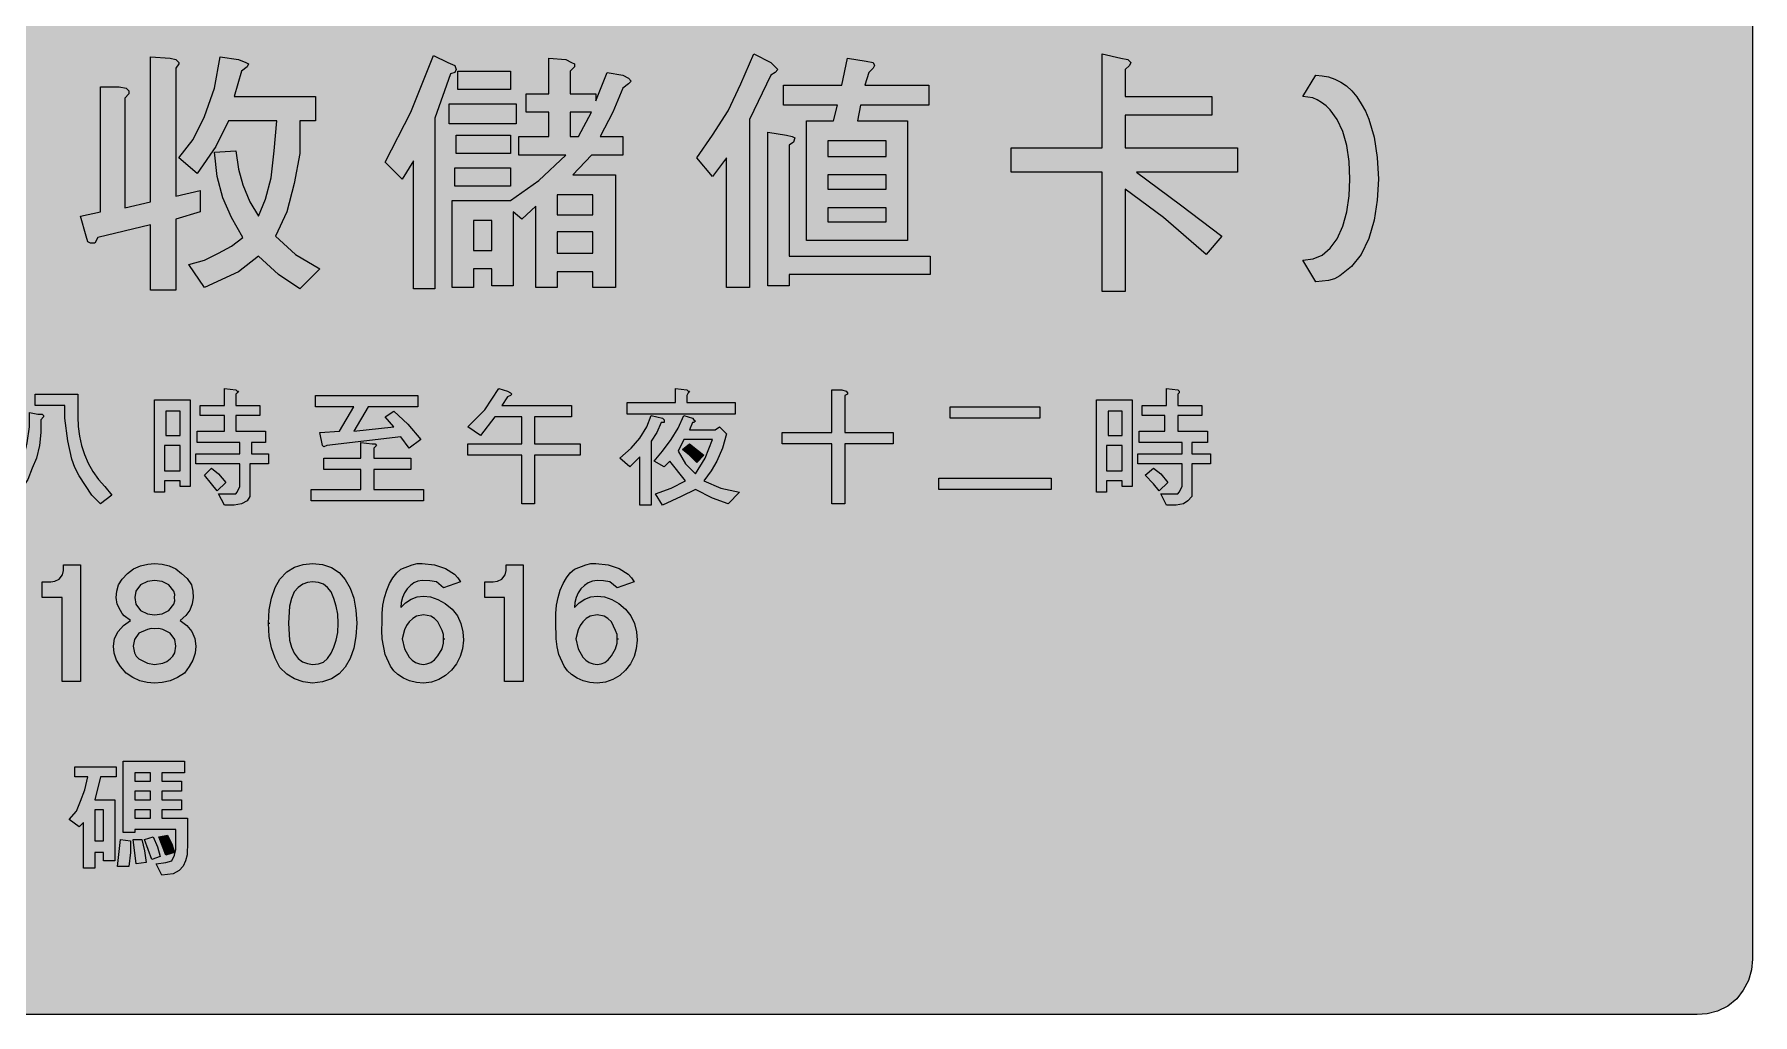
# Model space of a CAD drawing. Header units: metres. Extents: x 10 to 559, y 12 to 260.
# Drawn here: x 342.1 to 559.4, y 12.1 to 136 of the extents above; entities that cross this region are included whole.
import ezdxf

# ---------------------------------------------------------------- set-up
doc = ezdxf.new("R2010")
doc.units = ezdxf.units.M
for name, color, linetype, true_color in [('FILL_FIREBRICK_C36B00', 7, 'Continuous', 0xc36b00), ('FILL_WHITE_FFFFFF', 7, 'Continuous', 0xffffff), ('STROKE_WHITE_FFFFFF', 7, 'Continuous', 0xffffff)]:
    doc.layers.add(name, color=color, linetype=linetype, true_color=true_color)

msp = doc.modelspace()

# ---------------------------------------------------------------- hatches: boundary and pattern name
at = {"layer": 'FILL_FIREBRICK_C36B00', "true_color": 0xc36b00}
h = msp.add_hatch(color=7, dxfattribs=at)
h.dxf.hatch_style = 1
h.paths.add_polyline_path([(553.76, 259.79), (555.08, 259.4), (556.32, 258.78), (557.46, 257.94), (558.3, 256.8), (558.92, 255.55), (559.31, 254.24), (559.44, 252.9), (559.44, 19.08), (559.31, 17.73), (558.9, 16.38), (558.25, 15.14), (557.46, 14.04), (556.29, 13.12), (555.01, 12.51), (553.69, 12.17), (552.42, 12.06), (17.46, 12.06), (16.12, 12.17), (14.81, 12.51), (13.56, 13.12), (12.42, 14.04), (11.48, 15.18), (10.8, 16.42), (10.4, 17.74), (10.26, 19.08), (10.26, 252.9), (10.4, 254.25), (10.8, 255.6), (11.48, 256.77), (12.42, 257.94), (13.52, 258.88), (14.76, 259.56), (16.11, 259.87), (17.46, 259.92), (552.42, 259.92), (553.76, 259.79)])
at = {"layer": 'FILL_WHITE_FFFFFF', "true_color": 0xffffff}
h = msp.add_hatch(color=7, dxfattribs=at)
h.dxf.hatch_style = 1
h.paths.add_polyline_path([(350.46, 113.58), (350.46, 129.42), (352.8, 129.42), (353.7, 129.24), (354.06, 128.88), (354.06, 128.52), (353.52, 127.98), (353.52, 114.12), (356.76, 114.84), (356.76, 133.2), (359.28, 133.02), (360, 132.84), (360.36, 132.48), (360.36, 132.3), (360, 131.76), (360, 115.56), (363.06, 116.28), (363.06, 113.58), (360, 112.68), (360, 103.68), (356.76, 103.68), (356.76, 111.96), (350.1, 110.34), (349.74, 109.62), (349.2, 109.62), (348.84, 109.8), (348.66, 110.52), (347.94, 113.04), (350.46, 113.58)])
h = msp.add_hatch(color=7, dxfattribs=at)
h.dxf.hatch_style = 1
h.paths.add_polyline_path([(362.16, 122.76), (363.6, 125.64), (364.86, 129.24), (365.58, 133.2), (367.92, 132.84), (368.82, 132.48), (369.18, 132.3), (369, 131.94), (368.28, 131.4), (367.38, 128.16), (377.64, 128.16), (377.64, 125.1), (375.66, 125.1), (375.66, 120.96), (374.94, 117.18), (374.04, 113.58), (372.6, 110.52), (375.12, 108.18), (378.18, 106.38), (375.66, 103.86), (372.96, 105.66), (370.44, 108), (367.92, 106.02), (363.6, 104.04), (361.62, 106.92), (363.6, 107.46), (365.4, 108.36), (367.02, 109.26), (368.46, 110.34), (367.02, 112.86), (365.94, 115.38), (365.22, 118.08), (364.86, 121.14), (367.56, 121.32), (367.92, 118.98), (368.46, 117), (369.36, 114.84), (370.44, 113.04), (371.34, 115.2), (372.06, 117.9), (372.42, 121.32), (372.78, 125.1), (366.66, 125.1), (365.04, 121.86), (362.7, 118.44), (360.36, 120.42), (362.16, 122.76)])
h = msp.add_hatch(color=7, dxfattribs=at)
h.dxf.hatch_style = 1
h.paths.add_polyline_path([(389.7, 126.18), (392.58, 133.38), (394.38, 132.48), (395.28, 132.12), (395.46, 131.58), (395.28, 131.22), (394.74, 131.04), (392.76, 125.46), (392.76, 103.86), (390.06, 103.86), (390.06, 120.06), (388.62, 117.72), (386.46, 119.88), (389.7, 126.18)])
h = msp.add_hatch(color=7, dxfattribs=at)
h.dxf.hatch_style = 1
h.paths.add_polyline_path([(403.38, 120.78), (403.38, 123.12), (407.16, 123.12), (407.16, 126.18), (404.28, 126.18), (404.28, 128.52), (407.16, 128.52), (407.16, 133.02), (409.32, 132.84), (410.04, 132.48), (410.4, 132.3), (410.4, 131.94), (409.86, 131.4), (409.86, 128.52), (413.1, 128.52), (413.1, 127.62), (414.54, 131.22), (416.52, 130.86), (417.24, 130.5), (417.6, 130.14), (417.24, 129.78), (416.52, 129.24), (415.26, 126.18), (413.64, 123.12), (416.52, 123.12), (416.52, 120.78), (412.56, 120.78), (410.22, 118.26), (415.62, 118.26), (415.62, 104.04), (412.74, 104.04), (412.74, 106.02), (408.24, 106.02), (408.24, 104.04), (405.54, 104.04), (405.54, 114.3), (403.74, 112.68), (402.66, 113.58), (402.66, 104.22), (399.96, 104.22), (399.96, 106.38), (397.62, 106.38), (397.62, 104.04), (394.92, 104.04), (394.92, 115.02), (402.3, 115.02), (405.9, 117.54), (409.32, 120.78), (403.38, 120.78)])
h.paths.add_polyline_path([(412.56, 126.18), (409.86, 126.18), (409.86, 123.12), (410.94, 123.12), (412.56, 126.18)], flags=16)
h.paths.add_polyline_path([(397.62, 108.72), (399.96, 108.72), (399.96, 112.5), (397.62, 112.5), (397.62, 108.72)], flags=16)
h.paths.add_polyline_path([(408.24, 115.74), (408.24, 113.22), (412.74, 113.22), (412.74, 115.74), (408.24, 115.74)], flags=16)
h.paths.add_polyline_path([(412.74, 111.06), (408.24, 111.06), (408.24, 108.36), (412.74, 108.36), (412.74, 111.06)], flags=16)
h = msp.add_hatch(color=7, dxfattribs=at)
h.dxf.hatch_style = 1
h.paths.add_polyline_path([(427.86, 123.3), (429.84, 126.36), (431.46, 129.78), (433.08, 133.56), (435.24, 132.48), (435.78, 131.94), (436.14, 131.58), (435.78, 131.22), (435.24, 130.86), (432.54, 125.28), (432.54, 104.04), (429.66, 104.04), (429.66, 120.42), (427.86, 118.08), (425.88, 120.42), (427.86, 123.3)])
h = msp.add_hatch(color=7, dxfattribs=at)
h.dxf.hatch_style = 1
h.paths.add_polyline_path([(448.2, 132.48), (448.38, 132.12), (448.2, 131.76), (447.66, 131.22), (447.12, 129.6), (455.22, 129.6), (455.22, 127.08), (446.58, 127.08), (446.22, 125.1), (452.52, 125.1), (452.52, 109.98), (439.74, 109.98), (439.74, 125.1), (443.16, 125.1), (443.7, 127.08), (436.86, 127.08), (436.86, 129.6), (444.24, 129.6), (444.96, 133.02), (447.3, 132.66), (448.2, 132.48)])
h.paths.add_polyline_path([(442.44, 116.46), (449.82, 116.46), (449.82, 118.26), (442.44, 118.26), (442.44, 116.46)], flags=16)
h.paths.add_polyline_path([(442.44, 114.12), (442.44, 112.32), (449.82, 112.32), (449.82, 114.12), (442.44, 114.12)], flags=16)
h.paths.add_polyline_path([(449.82, 122.58), (442.44, 122.58), (442.44, 120.6), (449.82, 120.6), (449.82, 122.58)], flags=16)
h = msp.add_hatch(color=7, dxfattribs=at)
h.dxf.hatch_style = 1
h.paths.add_polyline_path([(477.18, 103.5), (477.18, 118.62), (465.66, 118.62), (465.66, 121.68), (477.18, 121.68), (477.18, 133.56), (479.52, 133.02), (480.42, 132.84), (480.78, 132.48), (480.6, 132.12), (480.06, 131.58), (480.06, 128.16), (491.04, 128.16), (491.04, 125.82), (480.06, 125.82), (480.06, 121.68), (494.28, 121.68), (494.28, 118.62), (481.5, 118.62), (487.08, 114.48), (492.3, 110.52), (490.32, 108.18), (484.92, 112.86), (480.06, 116.46), (480.06, 103.5), (477.18, 103.5)])
h = msp.add_hatch(color=7, dxfattribs=at)
h.dxf.hatch_style = 1
h.paths.add_polyline_path([(402.3, 131.4), (402.3, 129.06), (395.64, 129.06), (395.64, 131.4), (402.3, 131.4)])
h = msp.add_hatch(color=7, dxfattribs=at)
h.dxf.hatch_style = 1
h.paths.add_polyline_path([(508.4, 119.94), (508.09, 121.97), (507.59, 123.77), (506.88, 125.28), (506.02, 126.49), (505.51, 127), (504.9, 127.44), (504.36, 127.78), (503.8, 128), (502.56, 128.16), (504.18, 130.86), (504.99, 130.81), (505.79, 130.65), (506.57, 130.39), (507.33, 130), (508.05, 129.51), (508.74, 128.89), (509.37, 128.14), (509.94, 127.26), (510.45, 126.33), (510.88, 125.31), (511.56, 123.03), (511.96, 120.48), (512.1, 117.72), (511.96, 115.06), (511.56, 112.54), (510.88, 110.23), (509.94, 108.18), (508.72, 106.69), (507.24, 105.48), (506.53, 105.14), (505.78, 104.92), (504.18, 104.76), (502.56, 107.46), (503.84, 107.63), (504.99, 108.13), (506, 108.98), (506.88, 110.16), (507.59, 111.77), (508.09, 113.6), (508.4, 115.6), (508.5, 117.72), (508.4, 119.94)])
h = msp.add_hatch(color=7, dxfattribs=at)
h.dxf.hatch_style = 1
h.paths.add_polyline_path([(403.02, 127.26), (403.02, 124.74), (394.56, 124.74), (394.56, 127.26), (403.02, 127.26)])
h = msp.add_hatch(color=7, dxfattribs=at)
h.dxf.hatch_style = 1
h.paths.add_polyline_path([(402.3, 123.3), (402.3, 120.96), (395.46, 120.96), (395.46, 123.3), (402.3, 123.3)])
h = msp.add_hatch(color=7, dxfattribs=at)
h.dxf.hatch_style = 1
h.paths.add_polyline_path([(437.94, 123.12), (438.3, 122.94), (438.12, 122.4), (437.58, 122.04), (437.58, 108), (455.4, 108), (455.4, 105.66), (437.58, 105.66), (437.58, 104.22), (434.88, 104.22), (434.88, 123.66), (437.22, 123.3), (437.94, 123.12)])
h = msp.add_hatch(color=7, dxfattribs=at)
h.dxf.hatch_style = 1
h.paths.add_polyline_path([(402.3, 119.16), (402.3, 116.82), (395.28, 116.82), (395.28, 119.16), (402.3, 119.16)])
h = msp.add_hatch(color=7, dxfattribs=at)
h.dxf.hatch_style = 1
h.paths.add_polyline_path([(347.58, 90.54), (347.58, 87.66), (347.62, 86.45), (347.78, 85.24), (348.05, 84.06), (348.42, 82.91), (348.9, 81.8), (349.5, 80.75), (350.19, 79.76), (351, 78.84), (351.9, 77.76), (350.46, 76.68), (349.38, 77.76), (347.77, 80.19), (347.23, 81.27), (346.83, 82.32), (346.31, 84.61), (345.96, 87.48), (345.96, 89.1), (342.18, 89.1), (342.18, 90.54), (347.58, 90.54)])
h = msp.add_hatch(color=7, dxfattribs=at)
h.dxf.hatch_style = 1
h.paths.add_polyline_path([(360.54, 78.84), (360.54, 79.56), (358.56, 79.56), (358.56, 78.12), (357.3, 78.12), (357.3, 89.82), (361.8, 89.82), (361.8, 78.84), (360.54, 78.84)])
h.paths.add_polyline_path([(358.74, 88.38), (358.74, 85.32), (360.54, 85.32), (360.54, 88.38), (358.74, 88.38)], flags=16)
h.paths.add_polyline_path([(360.54, 84.06), (358.56, 84.06), (358.56, 80.82), (360.54, 80.82), (360.54, 84.06)], flags=16)
h = msp.add_hatch(color=7, dxfattribs=at)
h.dxf.hatch_style = 1
h.paths.add_polyline_path([(366.12, 87.84), (363.06, 87.84), (363.06, 89.1), (366.12, 89.1), (366.12, 91.26), (367.56, 91.08), (367.74, 90.9), (367.92, 90.9), (367.74, 90.72), (367.56, 90.54), (367.56, 89.1), (370.62, 89.1), (370.62, 87.84), (367.56, 87.84), (367.56, 85.86), (371.34, 85.86), (371.34, 84.42), (369.54, 84.42), (369.54, 82.98), (371.7, 82.98), (371.7, 81.72), (369.36, 81.72), (369.36, 77.58), (369, 77.04), (368.28, 76.68), (367.38, 76.5), (366.12, 76.5), (365.4, 77.94), (367.56, 77.94), (367.74, 78.12), (368.1, 78.84), (368.1, 81.72), (362.52, 81.72), (362.52, 82.98), (368.1, 82.98), (368.1, 84.42), (362.7, 84.42), (362.7, 85.86), (366.12, 85.86), (366.12, 87.84)])
h = msp.add_hatch(color=7, dxfattribs=at)
h.dxf.hatch_style = 1
h.paths.add_polyline_path([(377.64, 90.36), (390.6, 90.36), (390.6, 88.92), (384.3, 88.92), (382.5, 85.86), (387.54, 86.4), (386.46, 87.66), (387.54, 88.38), (389.34, 86.76), (390.96, 84.78), (389.52, 83.7), (388.44, 85.14), (379.08, 84.06), (378.72, 83.88), (378.54, 84.06), (378.18, 85.68), (380.7, 85.86), (382.5, 88.92), (377.64, 88.92), (377.64, 90.36)])
h = msp.add_hatch(color=7, dxfattribs=at)
h.dxf.hatch_style = 1
h.paths.add_polyline_path([(399.06, 88.56), (400.86, 91.26), (401.94, 90.9), (402.3, 90.72), (402.48, 90.54), (402.3, 90.36), (401.94, 90.18), (401.22, 89.1), (410.04, 89.1), (410.04, 87.66), (405.36, 87.66), (405.36, 84.24), (411.12, 84.24), (411.12, 82.8), (405.36, 82.8), (405.36, 76.68), (403.74, 76.68), (403.74, 82.8), (396.9, 82.8), (396.9, 84.24), (403.74, 84.24), (403.74, 87.66), (400.32, 87.66), (398.52, 85.32), (396.9, 86.4), (399.06, 88.56)])
h = msp.add_hatch(color=7, dxfattribs=at)
h.dxf.hatch_style = 1
h.paths.add_polyline_path([(423.18, 89.46), (423.18, 91.26), (424.62, 91.08), (424.8, 90.9), (424.98, 90.9), (424.8, 90.72), (424.62, 90.36), (424.62, 89.46), (430.74, 89.46), (430.74, 88.02), (417.06, 88.02), (417.06, 89.46), (423.18, 89.46)])
h = msp.add_hatch(color=7, dxfattribs=at)
h.dxf.hatch_style = 1
h.paths.add_polyline_path([(444.78, 90.9), (444.96, 90.72), (444.96, 90.54), (444.6, 90.36), (444.6, 85.68), (450.72, 85.68), (450.72, 84.24), (444.6, 84.24), (444.6, 76.68), (442.98, 76.68), (442.98, 84.24), (436.68, 84.24), (436.68, 85.68), (442.98, 85.68), (442.98, 91.08), (444.24, 91.08), (444.78, 90.9)])
h = msp.add_hatch(color=7, dxfattribs=at)
h.dxf.hatch_style = 1
h.paths.add_polyline_path([(479.7, 78.84), (479.7, 79.56), (477.72, 79.56), (477.72, 78.12), (476.46, 78.12), (476.46, 89.82), (480.96, 89.82), (480.96, 78.84), (479.7, 78.84)])
h.paths.add_polyline_path([(477.9, 88.38), (477.9, 85.32), (479.7, 85.32), (479.7, 88.38), (477.9, 88.38)], flags=16)
h.paths.add_polyline_path([(479.7, 84.06), (477.72, 84.06), (477.72, 80.82), (479.7, 80.82), (479.7, 84.06)], flags=16)
h = msp.add_hatch(color=7, dxfattribs=at)
h.dxf.hatch_style = 1
h.paths.add_polyline_path([(485.1, 87.84), (482.22, 87.84), (482.22, 89.1), (485.28, 89.1), (485.28, 91.26), (486.72, 91.08), (486.9, 90.9), (486.9, 90.72), (486.72, 90.54), (486.72, 89.1), (489.78, 89.1), (489.78, 87.84), (486.72, 87.84), (486.72, 85.86), (490.5, 85.86), (490.5, 84.42), (488.52, 84.42), (488.52, 82.98), (490.86, 82.98), (490.86, 81.72), (488.52, 81.72), (488.52, 77.58), (487.98, 77.04), (487.44, 76.68), (486.54, 76.5), (485.28, 76.5), (484.56, 77.94), (486.72, 77.94), (486.9, 78.12), (487.26, 78.84), (487.26, 81.72), (481.68, 81.72), (481.68, 82.98), (487.26, 82.98), (487.26, 84.42), (481.86, 84.42), (481.86, 85.86), (485.1, 85.86), (485.1, 87.84)])
h = msp.add_hatch(color=7, dxfattribs=at)
h.dxf.hatch_style = 1
h.paths.add_polyline_path([(338.22, 78.48), (339.12, 79.38), (340.14, 81.13), (340.79, 82.7), (341.19, 84.37), (341.46, 86.4), (341.46, 88.2), (342.54, 88.02), (343.08, 88.02), (343.26, 87.84), (343.26, 87.66), (342.9, 87.3), (342.9, 85.68), (342.72, 84.06), (342.36, 82.44), (341.82, 81.18), (341.28, 79.74), (340.56, 78.66), (339.66, 77.58), (338.58, 76.5), (337.14, 77.58), (338.22, 78.48)])
h = msp.add_hatch(color=7, dxfattribs=at)
h.dxf.hatch_style = 1
h.paths.add_polyline_path([(421.74, 87.3), (421.74, 86.94), (421.38, 86.94), (420.84, 85.68), (420.12, 84.6), (420.12, 76.5), (418.68, 76.5), (418.68, 82.62), (417.42, 81.36), (416.16, 82.44), (417.6, 83.7), (418.68, 84.96), (419.58, 86.4), (420.12, 87.84), (421.56, 87.48), (421.74, 87.3)])
h = msp.add_hatch(color=7, dxfattribs=at)
h.dxf.hatch_style = 1
h.paths.add_polyline_path([(425.52, 86.94), (425.34, 86.94), (424.98, 86.04), (428.22, 86.04), (428.76, 86.4), (429.66, 85.5), (429.12, 83.7), (428.4, 82.08), (427.68, 80.82), (426.78, 79.56), (428.94, 78.66), (431.28, 78.12), (429.84, 76.68), (427.86, 77.4), (425.7, 78.48), (423.9, 77.58), (421.56, 76.5), (420.66, 77.94), (422.64, 78.66), (424.44, 79.56), (422.46, 82.08), (421.74, 81.36), (420.48, 82.08), (421.56, 83.34), (422.64, 84.78), (423.54, 86.22), (424.26, 87.84), (425.34, 87.48), (425.52, 87.3), (425.7, 87.12), (425.52, 86.94)])
h.paths.add_polyline_path([(426.96, 82.44), (427.86, 84.78), (424.26, 84.78), (423.54, 83.34), (424.44, 81.72), (425.7, 80.46), (426.96, 82.44)], flags=16)
h = msp.add_hatch(color=7, dxfattribs=at)
h.dxf.hatch_style = 1
h.paths.add_polyline_path([(469.26, 88.92), (469.26, 87.48), (457.92, 87.48), (457.92, 88.92), (469.26, 88.92)])
h = msp.add_hatch(color=7, dxfattribs=at)
h.dxf.hatch_style = 1
h.paths.add_polyline_path([(377.1, 78.48), (383.4, 78.48), (383.4, 81), (378.72, 81), (378.72, 82.44), (383.4, 82.44), (383.4, 84.42), (384.84, 84.24), (385.2, 84.24), (385.38, 84.06), (385.2, 83.88), (385.02, 83.7), (385.02, 82.44), (389.7, 82.44), (389.7, 81), (385.02, 81), (385.02, 78.48), (391.32, 78.48), (391.32, 77.04), (377.1, 77.04), (377.1, 78.48)])
h = msp.add_hatch(color=7, dxfattribs=at)
h.dxf.hatch_style = 1
h.paths.add_polyline_path([(425.88, 81.9), (424.98, 82.8), (424.08, 83.52), (424.98, 84.24), (426.78, 82.8), (425.88, 81.9)])
h = msp.add_hatch(color=7, dxfattribs=at)
h.dxf.hatch_style = 1
h.paths.add_polyline_path([(365.4, 80.46), (366.3, 79.38), (365.22, 78.3), (364.5, 79.2), (363.6, 80.28), (364.5, 81.18), (365.4, 80.46)])
h = msp.add_hatch(color=7, dxfattribs=at)
h.dxf.hatch_style = 1
h.paths.add_polyline_path([(484.56, 80.46), (485.46, 79.38), (484.38, 78.3), (483.66, 79.2), (482.58, 80.28), (483.66, 81.18), (484.56, 80.46)])
h = msp.add_hatch(color=7, dxfattribs=at)
h.dxf.hatch_style = 1
h.paths.add_polyline_path([(470.7, 79.92), (470.7, 78.48), (456.48, 78.48), (456.48, 79.92), (470.7, 79.92)])
h = msp.add_hatch(color=7, dxfattribs=at)
h.dxf.hatch_style = 1
h.paths.add_polyline_path([(345.6, 54.18), (345.6, 64.8), (343.08, 64.8), (343.08, 66.78), (344.16, 66.78), (344.7, 66.89), (345.24, 67.14), (345.64, 67.68), (345.78, 68.22), (345.78, 68.94), (347.94, 68.94), (347.94, 54.18), (345.6, 54.18)])
h = msp.add_hatch(color=7, dxfattribs=at)
h.dxf.hatch_style = 1
h.paths.add_polyline_path([(362.39, 59.62), (362.52, 58.68), (362.42, 57.77), (362.14, 56.9), (361.68, 56.07), (361.08, 55.26), (360.21, 54.68), (359.26, 54.29), (358.27, 54.07), (357.3, 54), (356.36, 54.07), (355.43, 54.29), (354.54, 54.68), (353.7, 55.26), (352.99, 56.07), (352.48, 56.9), (352.18, 57.77), (352.08, 58.68), (352.24, 59.62), (352.69, 60.5), (353.37, 61.29), (354.24, 61.92), (353.47, 62.48), (353.18, 62.81), (352.98, 63.18), (352.57, 63.99), (352.44, 64.8), (352.51, 65.61), (352.75, 66.4), (353.2, 67.15), (353.88, 67.86), (354.64, 68.44), (355.52, 68.83), (356.44, 69.05), (357.3, 69.12), (358.24, 69.05), (359.14, 68.83), (359.98, 68.44), (360.72, 67.86), (361.42, 67.21), (361.98, 66.42), (362.14, 65.61), (362.16, 64.8), (362.06, 64), (361.75, 63.22), (361.25, 62.52), (360.54, 61.92), (361.38, 61.29), (362, 60.5), (362.39, 59.62)])
h.paths.add_polyline_path([(355.32, 60.3), (354.76, 59.49), (354.6, 58.68), (354.76, 57.8), (354.98, 57.39), (355.32, 57.06), (356.38, 56.5), (357.3, 56.34), (358.36, 56.5), (358.84, 56.72), (359.28, 57.06), (359.62, 57.39), (359.84, 57.8), (360, 58.68), (359.84, 59.49), (359.28, 60.3), (358.36, 60.77), (357.84, 60.88), (357.3, 60.84), (356.86, 60.88), (356.38, 60.77), (355.32, 60.3)], flags=16)
h.paths.add_polyline_path([(359.1, 63.18), (359.73, 63.99), (359.86, 64.39), (359.82, 64.8), (359.86, 65.2), (359.73, 65.61), (359.1, 66.42), (358.27, 66.82), (357.3, 66.96), (356.4, 66.82), (355.5, 66.42), (354.94, 65.61), (354.78, 64.8), (354.94, 63.99), (355.5, 63.18), (356.4, 62.77), (357.3, 62.64), (358.27, 62.77), (359.1, 63.18)], flags=16)
h = msp.add_hatch(color=7, dxfattribs=at)
h.dxf.hatch_style = 1
h.paths.add_polyline_path([(372.08, 64.75), (372.54, 66.07), (373.14, 67.14), (374.01, 68.06), (375.01, 68.67), (376.1, 69.01), (377.28, 69.12), (378.55, 68.99), (379.67, 68.6), (380.63, 67.96), (381.42, 67.09), (382.04, 66.01), (382.49, 64.72), (382.77, 63.23), (382.86, 61.56), (382.77, 59.89), (382.49, 58.4), (382.04, 57.11), (381.42, 56.02), (380.63, 55.16), (379.67, 54.52), (378.55, 54.13), (377.28, 54), (376.1, 54.13), (375.01, 54.52), (374.01, 55.14), (373.14, 55.98), (372.54, 57.13), (372.08, 58.43), (371.8, 59.9), (371.7, 61.56), (371.8, 63.24), (372.08, 64.75)])
h.paths.add_polyline_path([(378.65, 56.65), (379.18, 57.1), (379.62, 57.78), (379.99, 58.52), (380.27, 59.4), (380.46, 60.41), (380.52, 61.56), (380.46, 62.71), (380.27, 63.74), (379.99, 64.67), (379.62, 65.52), (379.18, 66.1), (378.65, 66.49), (378.03, 66.71), (377.28, 66.78), (376.64, 66.71), (376.04, 66.49), (375.48, 66.1), (374.94, 65.52), (374.6, 64.67), (374.38, 63.74), (374.22, 61.56), (374.38, 59.4), (374.6, 58.52), (374.94, 57.78), (375.48, 57.1), (376.02, 56.7), (376.65, 56.45), (377.28, 56.34), (378.03, 56.41), (378.65, 56.65)], flags=16)
h = msp.add_hatch(color=7, dxfattribs=at)
h.dxf.hatch_style = 1
h.paths.add_polyline_path([(389.56, 54.27), (388.79, 54.61), (388.08, 55.08), (387.57, 55.55), (387.13, 56.14), (386.46, 57.6), (386.08, 59.6), (386.03, 60.66), (386.1, 61.74), (386.09, 62.81), (386.19, 63.84), (386.38, 64.83), (386.66, 65.74), (387.02, 66.58), (387.44, 67.31), (387.92, 67.92), (388.44, 68.4), (389.88, 68.94), (390.51, 69.1), (391.14, 69.12), (392.71, 68.96), (394.11, 68.49), (395.24, 67.75), (395.67, 67.29), (396, 66.78), (393.84, 66.06), (392.94, 66.78), (392.11, 66.94), (391.14, 66.96), (390.61, 66.89), (390.11, 66.68), (389.65, 66.35), (389.25, 65.92), (388.91, 65.41), (388.66, 64.83), (388.5, 64.2), (388.44, 63.54), (389.04, 64.14), (389.74, 64.6), (390.52, 64.88), (391.32, 64.98), (392.19, 64.88), (393.12, 64.57), (394.05, 64.07), (394.92, 63.36), (395.6, 62.49), (396.04, 61.51), (396.29, 60.47), (396.36, 59.4), (396.25, 58.34), (395.95, 57.34), (395.48, 56.43), (394.85, 55.62), (394.1, 54.95), (393.25, 54.44), (392.31, 54.11), (391.32, 54), (390.41, 54.07), (389.56, 54.27)])
h.paths.add_polyline_path([(393.84, 59.65), (393.84, 59.76), (393.84, 60.12), (393.66, 60.66), (393.12, 61.74), (392.69, 62.18), (392.22, 62.46), (391.32, 62.64), (390.42, 62.46), (389.95, 62.18), (389.52, 61.74), (389.18, 61.28), (388.93, 60.73), (388.62, 59.58), (388.92, 58.31), (389.5, 57.28), (389.88, 56.89), (390.32, 56.59), (390.8, 56.41), (391.32, 56.34), (391.75, 56.41), (392.22, 56.61), (392.69, 56.95), (393.12, 57.42), (393.66, 58.32), (393.84, 59.04), (393.84, 59.4), (393.84, 59.47), (393.84, 59.58), (393.84, 59.65)], flags=16)
h = msp.add_hatch(color=7, dxfattribs=at)
h.dxf.hatch_style = 1
h.paths.add_polyline_path([(401.58, 54.18), (401.58, 64.8), (399.06, 64.8), (399.06, 66.78), (400.14, 66.78), (400.68, 66.89), (401.22, 67.14), (401.63, 67.68), (401.76, 68.22), (401.76, 68.94), (403.92, 68.94), (403.92, 54.18), (401.58, 54.18)])
h = msp.add_hatch(color=7, dxfattribs=at)
h.dxf.hatch_style = 1
h.paths.add_polyline_path([(411.52, 54.27), (410.75, 54.61), (410.04, 55.08), (409.53, 55.55), (409.09, 56.14), (408.42, 57.6), (408.21, 58.58), (408.1, 59.6), (408.06, 61.74), (408.05, 62.81), (408.15, 63.84), (408.34, 64.83), (408.62, 65.74), (408.98, 66.58), (409.4, 67.31), (409.88, 67.92), (410.4, 68.4), (411.84, 68.94), (412.47, 69.1), (413.1, 69.12), (414.67, 68.96), (416.07, 68.49), (417.2, 67.75), (417.63, 67.29), (417.96, 66.78), (415.8, 66.06), (414.9, 66.78), (414.09, 66.94), (413.28, 66.96), (412.69, 66.89), (412.15, 66.68), (411.66, 66.35), (411.23, 65.92), (410.88, 65.41), (410.62, 64.83), (410.46, 64.2), (410.4, 63.54), (411, 64.14), (411.7, 64.6), (412.48, 64.88), (413.28, 64.98), (414.22, 64.88), (415.15, 64.57), (416.04, 64.07), (416.88, 63.36), (417.56, 62.49), (418, 61.51), (418.25, 60.47), (418.32, 59.4), (418.22, 58.34), (417.94, 57.34), (417.48, 56.43), (416.88, 55.62), (416.14, 54.95), (415.28, 54.44), (414.32, 54.11), (413.28, 54), (412.37, 54.07), (411.52, 54.27)])
h.paths.add_polyline_path([(415.8, 59.65), (415.8, 59.76), (415.8, 60.12), (415.62, 60.66), (415.08, 61.74), (414.65, 62.18), (414.18, 62.46), (413.28, 62.64), (412.38, 62.46), (411.91, 62.18), (411.48, 61.74), (411.14, 61.28), (410.89, 60.73), (410.58, 59.58), (410.88, 58.31), (411.46, 57.28), (411.84, 56.89), (412.28, 56.59), (412.76, 56.41), (413.28, 56.34), (413.79, 56.41), (414.25, 56.61), (414.67, 56.95), (415.08, 57.42), (415.62, 58.32), (415.8, 59.04), (415.8, 59.4), (415.8, 59.47), (415.8, 59.58), (415.8, 59.65)], flags=16)
h = msp.add_hatch(color=7, dxfattribs=at)
h.dxf.hatch_style = 1
h.paths.add_polyline_path([(358.2, 41.58), (360.72, 41.58), (360.72, 40.32), (358.2, 40.32), (358.2, 39.24), (360.72, 39.24), (360.72, 37.98), (358.2, 37.98), (358.2, 36.9), (361.44, 36.9), (361.44, 35.46), (361.46, 33.89), (361.4, 32.27), (361.22, 31.52), (360.9, 30.85), (360.39, 30.3), (359.64, 29.88), (358.2, 29.7), (357.48, 31.14), (358.74, 31.32), (359.46, 31.5), (359.82, 32.22), (360, 32.94), (360, 35.46), (354.78, 35.46), (354.78, 35.1), (353.34, 35.1), (353.34, 44.1), (361.08, 44.1), (361.08, 42.66), (358.2, 42.66), (358.2, 41.58)])
h.paths.add_polyline_path([(354.78, 36.9), (356.76, 36.9), (356.76, 37.98), (354.78, 37.98), (354.78, 36.9)], flags=16)
h.paths.add_polyline_path([(354.78, 42.66), (354.78, 41.58), (356.76, 41.58), (356.76, 42.66), (354.78, 42.66)], flags=16)
h.paths.add_polyline_path([(356.76, 40.32), (354.78, 40.32), (354.78, 39.24), (356.76, 39.24), (356.76, 40.32)], flags=16)
h = msp.add_hatch(color=7, dxfattribs=at)
h.dxf.hatch_style = 1
h.paths.add_polyline_path([(352.44, 43.38), (352.44, 42.12), (350.46, 42.12), (349.74, 39.24), (352.26, 39.24), (352.26, 31.5), (350.82, 31.5), (350.82, 32.58), (349.74, 32.58), (349.74, 30.6), (348.3, 30.6), (348.3, 36.36), (347.76, 35.82), (346.5, 36.72), (347.4, 37.8), (347.94, 39.06), (348.48, 40.5), (348.84, 42.12), (347.22, 42.12), (347.22, 43.38), (352.44, 43.38)])
h.paths.add_polyline_path([(350.82, 37.98), (349.74, 37.98), (349.74, 34.02), (350.82, 34.02), (350.82, 37.98)], flags=16)
h = msp.add_hatch(color=7, dxfattribs=at)
h.dxf.hatch_style = 1
h.paths.add_polyline_path([(352.98, 34.2), (354.24, 34.02), (354.24, 32.58), (354.06, 30.78), (352.62, 30.78), (352.98, 34.2)])
h = msp.add_hatch(color=7, dxfattribs=at)
h.dxf.hatch_style = 1
h.paths.add_polyline_path([(354.6, 34.2), (355.68, 34.2), (356.04, 32.76), (356.22, 31.32), (354.96, 31.14), (354.6, 34.2)])
h = msp.add_hatch(color=7, dxfattribs=at)
h.dxf.hatch_style = 1
h.paths.add_polyline_path([(356.04, 34.2), (357.12, 34.56), (357.66, 33.3), (358.02, 32.04), (356.94, 31.68), (356.04, 34.2)])
h = msp.add_hatch(color=7, dxfattribs=at)
h.dxf.hatch_style = 1
h.paths.add_polyline_path([(357.84, 34.56), (358.92, 34.74), (359.46, 33.66), (359.82, 32.58), (358.74, 32.22), (357.84, 34.56)])

# ---------------------------------------------------------------- linework, layer by layer
at = {"layer": 'FILL_FIREBRICK_C36B00', "lineweight": 0, "true_color": 0xc36b00}
msp.add_lwpolyline([(17.46, 259.92), (552.42, 259.92), (553.76, 259.79), (555.08, 259.4), (556.32, 258.78), (557.46, 257.94), (558.3, 256.8), (558.92, 255.55), (559.31, 254.24), (559.44, 252.9), (559.44, 19.08), (559.31, 17.73), (558.9, 16.38), (558.25, 15.14), (557.46, 14.04), (556.29, 13.12), (555.01, 12.51), (553.69, 12.17), (552.42, 12.06), (17.46, 12.06)], dxfattribs=at)
at = {"layer": 'FILL_WHITE_FFFFFF', "lineweight": 0, "true_color": 0xffffff}
for points in [[(350.46, 113.58), (350.46, 129.42), (352.8, 129.42), (353.7, 129.24), (354.06, 128.88), (354.06, 128.52), (353.52, 127.98), (353.52, 114.12), (356.76, 114.84), (356.76, 133.2), (359.28, 133.02), (360, 132.84), (360.36, 132.48), (360.36, 132.3), (360, 131.76), (360, 115.56), (363.06, 116.28), (363.06, 113.58), (360, 112.68), (360, 103.68), (356.76, 103.68), (356.76, 111.96), (350.1, 110.34), (349.74, 109.62), (349.2, 109.62), (348.84, 109.8), (348.66, 110.52), (347.94, 113.04)], [(362.16, 122.76), (363.6, 125.64), (364.86, 129.24), (365.58, 133.2), (367.92, 132.84), (368.82, 132.48), (369.18, 132.3), (369, 131.94), (368.28, 131.4), (367.38, 128.16), (377.64, 128.16), (377.64, 125.1), (375.66, 125.1), (375.66, 120.96), (374.94, 117.18), (374.04, 113.58), (372.6, 110.52), (375.12, 108.18), (378.18, 106.38), (375.66, 103.86), (372.96, 105.66), (370.44, 108), (367.92, 106.02), (363.6, 104.04), (361.62, 106.92), (363.6, 107.46), (365.4, 108.36), (367.02, 109.26), (368.46, 110.34), (367.02, 112.86), (365.94, 115.38), (365.22, 118.08), (364.86, 121.14), (367.56, 121.32), (367.92, 118.98), (368.46, 117), (369.36, 114.84), (370.44, 113.04), (371.34, 115.2), (372.06, 117.9), (372.42, 121.32), (372.78, 125.1), (366.66, 125.1), (365.04, 121.86), (362.7, 118.44), (360.36, 120.42)], [(389.7, 126.18), (392.58, 133.38), (394.38, 132.48), (395.28, 132.12), (395.46, 131.58), (395.28, 131.22), (394.74, 131.04), (392.76, 125.46), (392.76, 103.86), (390.06, 103.86), (390.06, 120.06), (388.62, 117.72), (386.46, 119.88)], [(403.38, 120.78), (403.38, 123.12), (407.16, 123.12), (407.16, 126.18), (404.28, 126.18), (404.28, 128.52), (407.16, 128.52), (407.16, 133.02), (409.32, 132.84), (410.04, 132.48), (410.4, 132.3), (410.4, 131.94), (409.86, 131.4), (409.86, 128.52), (413.1, 128.52), (413.1, 127.62), (414.54, 131.22), (416.52, 130.86), (417.24, 130.5), (417.6, 130.14), (417.24, 129.78), (416.52, 129.24), (415.26, 126.18), (413.64, 123.12), (416.52, 123.12), (416.52, 120.78), (412.56, 120.78), (410.22, 118.26), (415.62, 118.26), (415.62, 104.04), (412.74, 104.04), (412.74, 106.02), (408.24, 106.02), (408.24, 104.04), (405.54, 104.04), (405.54, 114.3), (403.74, 112.68), (402.66, 113.58), (402.66, 104.22), (399.96, 104.22), (399.96, 106.38), (397.62, 106.38), (397.62, 104.04), (394.92, 104.04), (394.92, 115.02), (402.3, 115.02), (405.9, 117.54), (409.32, 120.78)], [(427.86, 123.3), (429.84, 126.36), (431.46, 129.78), (433.08, 133.56), (435.24, 132.48), (435.78, 131.94), (436.14, 131.58), (435.78, 131.22), (435.24, 130.86), (432.54, 125.28), (432.54, 104.04), (429.66, 104.04), (429.66, 120.42), (427.86, 118.08), (425.88, 120.42)], [(448.2, 132.48), (448.38, 132.12), (448.2, 131.76), (447.66, 131.22), (447.12, 129.6), (455.22, 129.6), (455.22, 127.08), (446.58, 127.08), (446.22, 125.1), (452.52, 125.1), (452.52, 109.98), (439.74, 109.98), (439.74, 125.1), (443.16, 125.1), (443.7, 127.08), (436.86, 127.08), (436.86, 129.6), (444.24, 129.6), (444.96, 133.02), (447.3, 132.66)], [(477.18, 103.5), (477.18, 118.62), (465.66, 118.62), (465.66, 121.68), (477.18, 121.68), (477.18, 133.56), (479.52, 133.02), (480.42, 132.84), (480.78, 132.48), (480.6, 132.12), (480.06, 131.58), (480.06, 128.16), (491.04, 128.16), (491.04, 125.82), (480.06, 125.82), (480.06, 121.68), (494.28, 121.68), (494.28, 118.62), (481.5, 118.62), (487.08, 114.48), (492.3, 110.52), (490.32, 108.18), (484.92, 112.86), (480.06, 116.46), (480.06, 103.5)], [(402.3, 131.4), (402.3, 129.06), (395.64, 129.06), (395.64, 131.4)], [(508.4, 119.94), (508.09, 121.97), (507.59, 123.77), (506.88, 125.28), (506.02, 126.49), (505.51, 127), (504.9, 127.44), (504.36, 127.78), (503.8, 128), (502.56, 128.16), (504.18, 130.86), (504.99, 130.81), (505.79, 130.65), (506.57, 130.39), (507.33, 130), (508.05, 129.51), (508.74, 128.89), (509.37, 128.14), (509.94, 127.26), (510.45, 126.33), (510.88, 125.31), (511.56, 123.03), (511.96, 120.48), (512.1, 117.72), (511.96, 115.06), (511.56, 112.54), (510.88, 110.23), (509.94, 108.18), (508.72, 106.69), (507.24, 105.48), (506.53, 105.14), (505.78, 104.92), (504.18, 104.76), (502.56, 107.46), (503.84, 107.63), (504.99, 108.13), (506, 108.98), (506.88, 110.16), (507.59, 111.77), (508.09, 113.6), (508.4, 115.6), (508.5, 117.72)], [(403.02, 127.26), (403.02, 124.74), (394.56, 124.74), (394.56, 127.26)], [(412.56, 126.18), (409.86, 126.18), (409.86, 123.12), (410.94, 123.12)], [(402.3, 123.3), (402.3, 120.96), (395.46, 120.96), (395.46, 123.3)], [(437.94, 123.12), (438.3, 122.94), (438.12, 122.4), (437.58, 122.04), (437.58, 108), (455.4, 108), (455.4, 105.66), (437.58, 105.66), (437.58, 104.22), (434.88, 104.22), (434.88, 123.66), (437.22, 123.3)], [(449.82, 122.58), (442.44, 122.58), (442.44, 120.6), (449.82, 120.6)], [(402.3, 119.16), (402.3, 116.82), (395.28, 116.82), (395.28, 119.16)], [(442.44, 116.46), (449.82, 116.46), (449.82, 118.26), (442.44, 118.26)], [(408.24, 115.74), (408.24, 113.22), (412.74, 113.22), (412.74, 115.74)], [(442.44, 114.12), (442.44, 112.32), (449.82, 112.32), (449.82, 114.12)], [(397.62, 108.72), (399.96, 108.72), (399.96, 112.5), (397.62, 112.5)], [(412.74, 111.06), (408.24, 111.06), (408.24, 108.36), (412.74, 108.36)], [(347.58, 90.54), (347.58, 87.66), (347.62, 86.45), (347.78, 85.24), (348.05, 84.06), (348.42, 82.91), (348.9, 81.8), (349.5, 80.75), (350.19, 79.76), (351, 78.84), (351.9, 77.76), (350.46, 76.68), (349.38, 77.76), (347.77, 80.19), (347.23, 81.27), (346.83, 82.32), (346.31, 84.61), (345.96, 87.48), (345.96, 89.1), (342.18, 89.1), (342.18, 90.54)], [(360.54, 78.84), (360.54, 79.56), (358.56, 79.56), (358.56, 78.12), (357.3, 78.12), (357.3, 89.82), (361.8, 89.82), (361.8, 78.84)], [(366.12, 87.84), (363.06, 87.84), (363.06, 89.1), (366.12, 89.1), (366.12, 91.26), (367.56, 91.08), (367.74, 90.9), (367.92, 90.9), (367.74, 90.72), (367.56, 90.54), (367.56, 89.1), (370.62, 89.1), (370.62, 87.84), (367.56, 87.84), (367.56, 85.86), (371.34, 85.86), (371.34, 84.42), (369.54, 84.42), (369.54, 82.98), (371.7, 82.98), (371.7, 81.72), (369.36, 81.72), (369.36, 77.58), (369, 77.04), (368.28, 76.68), (367.38, 76.5), (366.12, 76.5), (365.4, 77.94), (367.56, 77.94), (367.74, 78.12), (368.1, 78.84), (368.1, 81.72), (362.52, 81.72), (362.52, 82.98), (368.1, 82.98), (368.1, 84.42), (362.7, 84.42), (362.7, 85.86), (366.12, 85.86)], [(377.64, 90.36), (390.6, 90.36), (390.6, 88.92), (384.3, 88.92), (382.5, 85.86), (387.54, 86.4), (386.46, 87.66), (387.54, 88.38), (389.34, 86.76), (390.96, 84.78), (389.52, 83.7), (388.44, 85.14), (379.08, 84.06), (378.72, 83.88), (378.54, 84.06), (378.18, 85.68), (380.7, 85.86), (382.5, 88.92), (377.64, 88.92)], [(399.06, 88.56), (400.86, 91.26), (401.94, 90.9), (402.3, 90.72), (402.48, 90.54), (402.3, 90.36), (401.94, 90.18), (401.22, 89.1), (410.04, 89.1), (410.04, 87.66), (405.36, 87.66), (405.36, 84.24), (411.12, 84.24), (411.12, 82.8), (405.36, 82.8), (405.36, 76.68), (403.74, 76.68), (403.74, 82.8), (396.9, 82.8), (396.9, 84.24), (403.74, 84.24), (403.74, 87.66), (400.32, 87.66), (398.52, 85.32), (396.9, 86.4)], [(423.18, 89.46), (423.18, 91.26), (424.62, 91.08), (424.8, 90.9), (424.98, 90.9), (424.8, 90.72), (424.62, 90.36), (424.62, 89.46), (430.74, 89.46), (430.74, 88.02), (417.06, 88.02), (417.06, 89.46)], [(444.78, 90.9), (444.96, 90.72), (444.96, 90.54), (444.6, 90.36), (444.6, 85.68), (450.72, 85.68), (450.72, 84.24), (444.6, 84.24), (444.6, 76.68), (442.98, 76.68), (442.98, 84.24), (436.68, 84.24), (436.68, 85.68), (442.98, 85.68), (442.98, 91.08), (444.24, 91.08)], [(479.7, 78.84), (479.7, 79.56), (477.72, 79.56), (477.72, 78.12), (476.46, 78.12), (476.46, 89.82), (480.96, 89.82), (480.96, 78.84)], [(485.1, 87.84), (482.22, 87.84), (482.22, 89.1), (485.28, 89.1), (485.28, 91.26), (486.72, 91.08), (486.9, 90.9), (486.9, 90.72), (486.72, 90.54), (486.72, 89.1), (489.78, 89.1), (489.78, 87.84), (486.72, 87.84), (486.72, 85.86), (490.5, 85.86), (490.5, 84.42), (488.52, 84.42), (488.52, 82.98), (490.86, 82.98), (490.86, 81.72), (488.52, 81.72), (488.52, 77.58), (487.98, 77.04), (487.44, 76.68), (486.54, 76.5), (485.28, 76.5), (484.56, 77.94), (486.72, 77.94), (486.9, 78.12), (487.26, 78.84), (487.26, 81.72), (481.68, 81.72), (481.68, 82.98), (487.26, 82.98), (487.26, 84.42), (481.86, 84.42), (481.86, 85.86), (485.1, 85.86)], [(338.22, 78.48), (339.12, 79.38), (340.14, 81.13), (340.79, 82.7), (341.19, 84.37), (341.46, 86.4), (341.46, 88.2), (342.54, 88.02), (343.08, 88.02), (343.26, 87.84), (343.26, 87.66), (342.9, 87.3), (342.9, 85.68), (342.72, 84.06), (342.36, 82.44), (341.82, 81.18), (341.28, 79.74), (340.56, 78.66), (339.66, 77.58), (338.58, 76.5), (337.14, 77.58)], [(358.74, 88.38), (358.74, 85.32), (360.54, 85.32), (360.54, 88.38)], [(421.74, 87.3), (421.74, 86.94), (421.38, 86.94), (420.84, 85.68), (420.12, 84.6), (420.12, 76.5), (418.68, 76.5), (418.68, 82.62), (417.42, 81.36), (416.16, 82.44), (417.6, 83.7), (418.68, 84.96), (419.58, 86.4), (420.12, 87.84), (421.56, 87.48)], [(425.52, 86.94), (425.34, 86.94), (424.98, 86.04), (428.22, 86.04), (428.76, 86.4), (429.66, 85.5), (429.12, 83.7), (428.4, 82.08), (427.68, 80.82), (426.78, 79.56), (428.94, 78.66), (431.28, 78.12), (429.84, 76.68), (427.86, 77.4), (425.7, 78.48), (423.9, 77.58), (421.56, 76.5), (420.66, 77.94), (422.64, 78.66), (424.44, 79.56), (422.46, 82.08), (421.74, 81.36), (420.48, 82.08), (421.56, 83.34), (422.64, 84.78), (423.54, 86.22), (424.26, 87.84), (425.34, 87.48), (425.52, 87.3), (425.7, 87.12)], [(469.26, 88.92), (469.26, 87.48), (457.92, 87.48), (457.92, 88.92)], [(477.9, 88.38), (477.9, 85.32), (479.7, 85.32), (479.7, 88.38)], [(426.96, 82.44), (427.86, 84.78), (424.26, 84.78), (423.54, 83.34), (424.44, 81.72), (425.7, 80.46)], [(360.54, 84.06), (358.56, 84.06), (358.56, 80.82), (360.54, 80.82)], [(377.1, 78.48), (383.4, 78.48), (383.4, 81), (378.72, 81), (378.72, 82.44), (383.4, 82.44), (383.4, 84.42), (384.84, 84.24), (385.2, 84.24), (385.38, 84.06), (385.2, 83.88), (385.02, 83.7), (385.02, 82.44), (389.7, 82.44), (389.7, 81), (385.02, 81), (385.02, 78.48), (391.32, 78.48), (391.32, 77.04), (377.1, 77.04)], [(425.88, 81.9), (424.98, 82.8), (424.08, 83.52), (424.98, 84.24), (426.78, 82.8)], [(479.7, 84.06), (477.72, 84.06), (477.72, 80.82), (479.7, 80.82)], [(365.4, 80.46), (366.3, 79.38), (365.22, 78.3), (364.5, 79.2), (363.6, 80.28), (364.5, 81.18)], [(484.56, 80.46), (485.46, 79.38), (484.38, 78.3), (483.66, 79.2), (482.58, 80.28), (483.66, 81.18)], [(470.7, 79.92), (470.7, 78.48), (456.48, 78.48), (456.48, 79.92)], [(345.6, 54.18), (345.6, 64.8), (343.08, 64.8), (343.08, 66.78), (344.16, 66.78), (344.7, 66.89), (345.24, 67.14), (345.64, 67.68), (345.78, 68.22), (345.78, 68.94), (347.94, 68.94), (347.94, 54.18)], [(362.39, 59.62), (362.52, 58.68), (362.42, 57.77), (362.14, 56.9), (361.68, 56.07), (361.08, 55.26), (360.21, 54.68), (359.26, 54.29), (358.27, 54.07), (357.3, 54), (356.36, 54.07), (355.43, 54.29), (354.54, 54.68), (353.7, 55.26), (352.99, 56.07), (352.48, 56.9), (352.18, 57.77), (352.08, 58.68), (352.24, 59.62), (352.69, 60.5), (353.37, 61.29), (354.24, 61.92), (353.47, 62.48), (353.18, 62.81), (352.98, 63.18), (352.57, 63.99), (352.44, 64.8), (352.51, 65.61), (352.75, 66.4), (353.2, 67.15), (353.88, 67.86), (354.64, 68.44), (355.52, 68.83), (356.44, 69.05), (357.3, 69.12), (358.24, 69.05), (359.14, 68.83), (359.98, 68.44), (360.72, 67.86), (361.42, 67.21), (361.98, 66.42), (362.14, 65.61), (362.16, 64.8), (362.06, 64), (361.75, 63.22), (361.25, 62.52), (360.54, 61.92), (361.38, 61.29), (362, 60.5)], [(372.08, 64.75), (372.54, 66.07), (373.14, 67.14), (374.01, 68.06), (375.01, 68.67), (376.1, 69.01), (377.28, 69.12), (378.55, 68.99), (379.67, 68.6), (380.63, 67.96), (381.42, 67.09), (382.04, 66.01), (382.49, 64.72), (382.77, 63.23), (382.86, 61.56), (382.77, 59.89), (382.49, 58.4), (382.04, 57.11), (381.42, 56.02), (380.63, 55.16), (379.67, 54.52), (378.55, 54.13), (377.28, 54), (376.1, 54.13), (375.01, 54.52), (374.01, 55.14), (373.14, 55.98), (372.54, 57.13), (372.08, 58.43), (371.8, 59.9), (371.7, 61.56), (371.8, 63.24)], [(389.56, 54.27), (388.79, 54.61), (388.08, 55.08), (387.57, 55.55), (387.13, 56.14), (386.46, 57.6), (386.08, 59.6), (386.03, 60.66), (386.1, 61.74), (386.09, 62.81), (386.19, 63.84), (386.38, 64.83), (386.66, 65.74), (387.02, 66.58), (387.44, 67.31), (387.92, 67.92), (388.44, 68.4), (389.88, 68.94), (390.51, 69.1), (391.14, 69.12), (392.71, 68.96), (394.11, 68.49), (395.24, 67.75), (395.67, 67.29), (396, 66.78), (393.84, 66.06), (392.94, 66.78), (392.11, 66.94), (391.14, 66.96), (390.61, 66.89), (390.11, 66.68), (389.65, 66.35), (389.25, 65.92), (388.91, 65.41), (388.66, 64.83), (388.5, 64.2), (388.44, 63.54), (389.04, 64.14), (389.74, 64.6), (390.52, 64.88), (391.32, 64.98), (392.19, 64.88), (393.12, 64.57), (394.05, 64.07), (394.92, 63.36), (395.6, 62.49), (396.04, 61.51), (396.29, 60.47), (396.36, 59.4), (396.25, 58.34), (395.95, 57.34), (395.48, 56.43), (394.85, 55.62), (394.1, 54.95), (393.25, 54.44), (392.31, 54.11), (391.32, 54), (390.41, 54.07)], [(401.58, 54.18), (401.58, 64.8), (399.06, 64.8), (399.06, 66.78), (400.14, 66.78), (400.68, 66.89), (401.22, 67.14), (401.63, 67.68), (401.76, 68.22), (401.76, 68.94), (403.92, 68.94), (403.92, 54.18)], [(411.52, 54.27), (410.75, 54.61), (410.04, 55.08), (409.53, 55.55), (409.09, 56.14), (408.42, 57.6), (408.21, 58.58), (408.1, 59.6), (408.06, 61.74), (408.05, 62.81), (408.15, 63.84), (408.34, 64.83), (408.62, 65.74), (408.98, 66.58), (409.4, 67.31), (409.88, 67.92), (410.4, 68.4), (411.84, 68.94), (412.47, 69.1), (413.1, 69.12), (414.67, 68.96), (416.07, 68.49), (417.2, 67.75), (417.63, 67.29), (417.96, 66.78), (415.8, 66.06), (414.9, 66.78), (414.09, 66.94), (413.28, 66.96), (412.69, 66.89), (412.15, 66.68), (411.66, 66.35), (411.23, 65.92), (410.88, 65.41), (410.62, 64.83), (410.46, 64.2), (410.4, 63.54), (411, 64.14), (411.7, 64.6), (412.48, 64.88), (413.28, 64.98), (414.22, 64.88), (415.15, 64.57), (416.04, 64.07), (416.88, 63.36), (417.56, 62.49), (418, 61.51), (418.25, 60.47), (418.32, 59.4), (418.22, 58.34), (417.94, 57.34), (417.48, 56.43), (416.88, 55.62), (416.14, 54.95), (415.28, 54.44), (414.32, 54.11), (413.28, 54), (412.37, 54.07)], [(359.1, 63.18), (359.73, 63.99), (359.86, 64.39), (359.82, 64.8), (359.86, 65.2), (359.73, 65.61), (359.1, 66.42), (358.27, 66.82), (357.3, 66.96), (356.4, 66.82), (355.5, 66.42), (354.94, 65.61), (354.78, 64.8), (354.94, 63.99), (355.5, 63.18), (356.4, 62.77), (357.3, 62.64), (358.27, 62.77)], [(378.65, 56.65), (379.18, 57.1), (379.62, 57.78), (379.99, 58.52), (380.27, 59.4), (380.46, 60.41), (380.52, 61.56), (380.46, 62.71), (380.27, 63.74), (379.99, 64.67), (379.62, 65.52), (379.18, 66.1), (378.65, 66.49), (378.03, 66.71), (377.28, 66.78), (376.64, 66.71), (376.04, 66.49), (375.48, 66.1), (374.94, 65.52), (374.6, 64.67), (374.38, 63.74), (374.22, 61.56), (374.38, 59.4), (374.6, 58.52), (374.94, 57.78), (375.48, 57.1), (376.02, 56.7), (376.65, 56.45), (377.28, 56.34), (378.03, 56.41)], [(355.32, 60.3), (354.76, 59.49), (354.6, 58.68), (354.76, 57.8), (354.98, 57.39), (355.32, 57.06), (356.38, 56.5), (357.3, 56.34), (358.36, 56.5), (358.84, 56.72), (359.28, 57.06), (359.62, 57.39), (359.84, 57.8), (360, 58.68), (359.84, 59.49), (359.28, 60.3), (358.36, 60.77), (357.84, 60.88), (357.3, 60.84), (356.86, 60.88), (356.38, 60.77)], [(393.84, 59.65), (393.84, 59.76), (393.84, 60.12), (393.66, 60.66), (393.12, 61.74), (392.69, 62.18), (392.22, 62.46), (391.32, 62.64), (390.42, 62.46), (389.95, 62.18), (389.52, 61.74), (389.18, 61.28), (388.93, 60.73), (388.62, 59.58), (388.92, 58.31), (389.5, 57.28), (389.88, 56.89), (390.32, 56.59), (390.8, 56.41), (391.32, 56.34), (391.75, 56.41), (392.22, 56.61), (392.69, 56.95), (393.12, 57.42), (393.66, 58.32), (393.84, 59.04), (393.84, 59.4), (393.84, 59.47), (393.84, 59.58)], [(415.8, 59.65), (415.8, 59.76), (415.8, 60.12), (415.62, 60.66), (415.08, 61.74), (414.65, 62.18), (414.18, 62.46), (413.28, 62.64), (412.38, 62.46), (411.91, 62.18), (411.48, 61.74), (411.14, 61.28), (410.89, 60.73), (410.58, 59.58), (410.88, 58.31), (411.46, 57.28), (411.84, 56.89), (412.28, 56.59), (412.76, 56.41), (413.28, 56.34), (413.79, 56.41), (414.25, 56.61), (414.67, 56.95), (415.08, 57.42), (415.62, 58.32), (415.8, 59.04), (415.8, 59.4), (415.8, 59.47), (415.8, 59.58)], [(358.2, 41.58), (360.72, 41.58), (360.72, 40.32), (358.2, 40.32), (358.2, 39.24), (360.72, 39.24), (360.72, 37.98), (358.2, 37.98), (358.2, 36.9), (361.44, 36.9), (361.44, 35.46), (361.46, 33.89), (361.4, 32.27), (361.22, 31.52), (360.9, 30.85), (360.39, 30.3), (359.64, 29.88), (358.2, 29.7), (357.48, 31.14), (358.74, 31.32), (359.46, 31.5), (359.82, 32.22), (360, 32.94), (360, 35.46), (354.78, 35.46), (354.78, 35.1), (353.34, 35.1), (353.34, 44.1), (361.08, 44.1), (361.08, 42.66), (358.2, 42.66)], [(352.44, 43.38), (352.44, 42.12), (350.46, 42.12), (349.74, 39.24), (352.26, 39.24), (352.26, 31.5), (350.82, 31.5), (350.82, 32.58), (349.74, 32.58), (349.74, 30.6), (348.3, 30.6), (348.3, 36.36), (347.76, 35.82), (346.5, 36.72), (347.4, 37.8), (347.94, 39.06), (348.48, 40.5), (348.84, 42.12), (347.22, 42.12), (347.22, 43.38)], [(354.78, 42.66), (354.78, 41.58), (356.76, 41.58), (356.76, 42.66)], [(356.76, 40.32), (354.78, 40.32), (354.78, 39.24), (356.76, 39.24)], [(350.82, 37.98), (349.74, 37.98), (349.74, 34.02), (350.82, 34.02)], [(354.78, 36.9), (356.76, 36.9), (356.76, 37.98), (354.78, 37.98)], [(352.98, 34.2), (354.24, 34.02), (354.24, 32.58), (354.06, 30.78), (352.62, 30.78)], [(354.6, 34.2), (355.68, 34.2), (356.04, 32.76), (356.22, 31.32), (354.96, 31.14)], [(356.04, 34.2), (357.12, 34.56), (357.66, 33.3), (358.02, 32.04), (356.94, 31.68)], [(357.84, 34.56), (358.92, 34.74), (359.46, 33.66), (359.82, 32.58), (358.74, 32.22)]]:
    msp.add_lwpolyline(points, close=True, dxfattribs=at)
at = {"layer": 'STROKE_WHITE_FFFFFF', "lineweight": 0, "true_color": 0xffffff}
for points in [[(371.7, 61.56), (371.88, 61.56)], [(371.7, 61.56), (371.88, 61.56)], [(371.7, 61.56), (371.88, 61.56)], [(371.7, 61.56), (371.88, 61.56)], [(371.7, 61.56), (371.88, 61.56)], [(371.7, 61.56), (371.88, 61.56)], [(371.7, 61.56), (371.88, 61.56)], [(371.7, 61.56), (371.88, 61.56)], [(371.7, 61.56), (371.88, 61.56)], [(371.7, 61.56), (371.88, 61.56)], [(371.7, 61.56), (371.88, 61.56)], [(371.7, 61.56), (371.88, 61.56)], [(371.7, 61.56), (371.88, 61.56)], [(371.7, 61.56), (371.88, 61.56)], [(371.7, 61.56), (371.88, 61.56)], [(371.7, 61.56), (371.88, 61.56)], [(371.7, 61.56), (371.88, 61.56)], [(371.7, 61.56), (371.88, 61.56)], [(371.7, 61.56), (371.88, 61.56)], [(371.7, 61.56), (371.88, 61.56)], [(393.84, 59.58), (394.02, 59.58)], [(393.84, 59.58), (394.02, 59.58)], [(393.84, 59.58), (394.02, 59.58)], [(393.84, 59.58), (394.02, 59.58)], [(393.84, 59.58), (394.02, 59.58)], [(393.84, 59.58), (394.02, 59.58)], [(393.84, 59.58), (394.02, 59.58)], [(393.84, 59.58), (394.02, 59.58)], [(415.8, 59.58), (415.98, 59.58)], [(415.8, 59.58), (415.98, 59.58)], [(415.8, 59.58), (415.98, 59.58)], [(415.8, 59.58), (415.98, 59.58)], [(415.8, 59.58), (415.98, 59.58)], [(415.8, 59.58), (415.98, 59.58)], [(415.8, 59.58), (415.98, 59.58)], [(415.8, 59.58), (415.98, 59.58)]]:
    msp.add_lwpolyline(points, dxfattribs=at)

doc.saveas('drawing.dxf')
